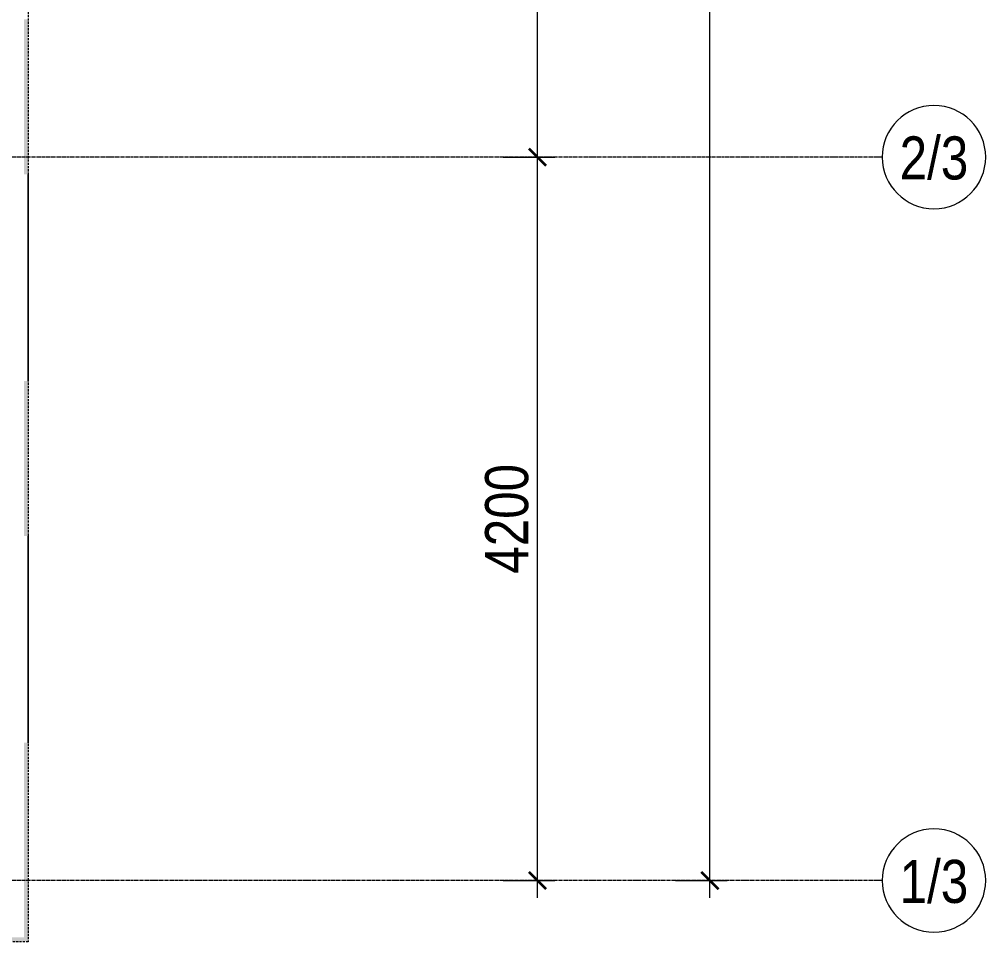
# Model space of a CAD drawing. Header units: millimetres. Extents: x -65509 to 912790, y 446 to 713294.
# Drawn here: x 257098 to 262705, y 126920 to 132275 of the extents above; entities that cross this region are included whole.
import ezdxf
from ezdxf.enums import TextEntityAlignment as Align

# ---------------------------------------------------------------- set-up
doc = ezdxf.new("R2010")
doc.units = ezdxf.units.MM
doc.linetypes.add('CENTER2', pattern=[28.575, 19.05, -3.175, 3.175, -3.175])
doc.linetypes.add('DASHED', pattern=[19.05, 12.7, -6.35])
doc.layers.get('Defpoints').update_dxf_attribs({"color": 250})
for name, color, linetype, lineweight in [('A-Wall_Материал_Газоблок_Контур', 250, 'Continuous', 0), ('АР_Окна', 250, 'Continuous', 5), ('АР_Штриховка', 250, 'Continuous', 0), ('РД_Оси_100', 250, 'Continuous', 0), ('РД_Оси_размер', 250, 'Continuous', 0)]:
    doc.layers.add(name, color=color, linetype=linetype, lineweight=lineweight)
doc.layers.add('АР_Делит', color=250, linetype='Continuous', lineweight=0, plot=False)
doc.styles.add('style1', font='ARIALN.TTF')
doc.styles.add('ккк', font='isocpeur.ttf', dxfattribs={"width": 0.85, "oblique": 15})
doc.dimstyles.new('Dim100_ареал', dxfattribs={"dimscale": 100, "dimtxt": 2.5, "dimasz": 1, "dimexe": 1, "dimexo": 1, "dimgap": 0.5, "dimtad": 1, "dimzin": 12, "dimdsep": 46, "dimtxsty": 'style1', "dimblk": 'ARCHTICK', "dimcen": 1, "dimdle": 1, "dimclrd": 256, "dimclre": 256, "dimaunit": 1, "dimadec": 0, "dimazin": 3, "dimtfac": 1, "dimtmove": 1, "dimatfit": 3, "dimldrblk": 'OPEN30', "dimfxl": 4, "dimfxlon": 1, "dimtolj": 1, "dimtzin": 0, "dimlwd": 9, "dimlwe": 9, "dimarcsym": 0})

# ---------------------------------------------------------------- blocks, each defined once
blk = doc.blocks.new('A-iden')
at = {"linetype": 'Continuous', "lineweight": 5}
blk.add_circle((0, -4), 3, dxfattribs=at)
at = {"color": 0, "linetype": 'Continuous', "lineweight": 20, "style": 'ккк', "width": 0.85}
blk.add_attdef('ID', text='', height=8, dxfattribs=at).set_placement((0.314, -3.853), align=Align.MIDDLE_CENTER)
blk = doc.blocks.new('_ArchTick')
at = {"color": 0, "linetype": 'ByBlock', "const_width": 0.15}
blk.add_lwpolyline([(-0.5, -0.5), (0.5, 0.5)], dxfattribs=at)
blk = doc.blocks.new('*D243')
at = {"layer": 'Defpoints', "color": 0, "transparency": 16777216}
for p in [(116910, 69000), (118910, 69000), (116910, 0)]:
    blk.add_point(p, dxfattribs=at)
at = {"layer": 'РД_Оси_размер', "color": 0, "lineweight": 5, "transparency": 16777216}
for p, q in [((118910, -100), (118910, 69100)), ((118710, 69000), (119010, 69000)), ((118710, 0), (119010, 0))]:
    blk.add_line(p, q, dxfattribs=at)
at = {"layer": 'РД_Оси_размер', "color": 0, "lineweight": 5, "transparency": 16777216, "xscale": 100, "yscale": 100, "zscale": 100}
for p, rotation in [((118910, 69000), 90), ((118910, 0), 270)]:
    blk.add_blockref('_ArchTick', p, dxfattribs=dict(at, rotation=rotation))
at = {"layer": 'РД_Оси_размер', "color": 0, "transparency": 16777216, "insert": (118732.4, 34500), "char_height": 250, "attachment_point": 5, "rotation": 90, "style": 'style1'}
blk.add_mtext('\\A1;69000', dxfattribs=at)
blk = doc.blocks.new('_Open30')
at = {"color": 0, "linetype": 'ByBlock', "lineweight": -2}
for p, q in [((-1, 0.268), (0, 0)), ((0, 0), (-1, -0.268)), ((0, 0), (-1, 0))]:
    blk.add_line(p, q, dxfattribs=at)
blk = doc.blocks.new('*D222')
at = {"layer": 'Defpoints', "color": 0, "transparency": 16777216}
for p in [(116910, 4200), (117910, 4200), (116910, 0)]:
    blk.add_point(p, dxfattribs=at)
at = {"layer": 'РД_Оси_размер', "color": 0, "lineweight": 5, "transparency": 16777216}
for p, q in [((117910, -100), (117910, 4300)), ((117710, 4200), (118010, 4200)), ((117710, 0), (118010, 0))]:
    blk.add_line(p, q, dxfattribs=at)
at = {"layer": 'РД_Оси_размер', "color": 0, "lineweight": 5, "transparency": 16777216, "xscale": 100, "yscale": 100, "zscale": 100}
for p, rotation in [((117910, 4200), 90), ((117910, 0), 270)]:
    blk.add_blockref('_ArchTick', p, dxfattribs=dict(at, rotation=rotation))
at = {"layer": 'РД_Оси_размер', "color": 0, "transparency": 16777216, "insert": (117732.4, 2100), "char_height": 250, "attachment_point": 5, "rotation": 90, "style": 'style1'}
blk.add_mtext('\\A1;4200', dxfattribs=at)
blk = doc.blocks.new('*D223')
at = {"layer": 'Defpoints', "color": 0, "transparency": 16777216}
for p in [(116910, 6900), (117910, 6900), (116910, 4200)]:
    blk.add_point(p, dxfattribs=at)
at = {"layer": 'РД_Оси_размер', "color": 0, "lineweight": 5, "transparency": 16777216}
for p, q in [((117910, 4100), (117910, 7000)), ((117710, 6900), (118010, 6900)), ((117710, 4200), (118010, 4200))]:
    blk.add_line(p, q, dxfattribs=at)
at = {"layer": 'РД_Оси_размер', "color": 0, "lineweight": 5, "transparency": 16777216, "xscale": 100, "yscale": 100, "zscale": 100}
for p, rotation in [((117910, 6900), 90), ((117910, 4200), 270)]:
    blk.add_blockref('_ArchTick', p, dxfattribs=dict(at, rotation=rotation))
at = {"layer": 'РД_Оси_размер', "color": 0, "transparency": 16777216, "insert": (117732.4, 5550), "char_height": 250, "attachment_point": 5, "rotation": 90, "style": 'style1'}
blk.add_mtext('\\A1;2700', dxfattribs=at)
blk = doc.blocks.new('СОШ_2200_АР_ОСИ_М100_28.05.24')
at = {"layer": 'АР_Делит', "color": 5, "linetype": 'DASHED'}
blk.add_lwpolyline([(114955, 135155), (114955, -355), (93595.036, -355), (93595.036, 13855), (94145, 13855), (94145, 68320), (66055, 68320), (66055, 13857.73), (83455, 13857.73), (83455, -355), (45245, -355), (45245, 13145), (44695, 13145), (44695, 26755), (45245, 26755), (45245, 68320), (20455, 68320), (20455, 26755), (27955, 26755), (27955, 13145), (-355, 13145), (-355, 100855), (37145, 100855), (37145, 129155)], dxfattribs=at)
at = {"layer": 'РД_Оси_100', "linetype": 'CENTER2'}
for p, q in [((119910, 4200), (94200, 4200)), ((119910, 0), (94200, 0))]:
    blk.add_line(p, q, dxfattribs=at)
at = {"layer": 'РД_Оси_100', "color": 0}
ref = blk.add_blockref('A-iden', (120210, 4600), dxfattribs=dict(at, xscale=-100, yscale=100, zscale=100))
ref.add_attrib('ID', '2/3', dxfattribs={"layer": '0', "linetype": 'Continuous', "height": 250, "style": 'style1'}).set_placement((120210, 4200), align=Align.MIDDLE)
ref = blk.add_blockref('A-iden', (120210, 400), dxfattribs=dict(at, xscale=-100, yscale=100, zscale=100))
ref.add_attrib('ID', '1/3', dxfattribs={"layer": '0', "linetype": 'Continuous', "height": 250, "style": 'style1'}).set_placement((120210, 0), align=Align.MIDDLE)
at = {"layer": 'РД_Оси_размер'}
for base, p1, p2, picture, middle in [((118910, 69000), (116910, 0), (116910, 69000), '*D243', (118732.357, 34500)), ((117910, 6900), (116910, 4200), (116910, 6900), '*D223', (117732.357, 5550)), ((117910, 4200), (116910, 0), (116910, 4200), '*D222', (117732.357, 2100))]:
    dim = blk.add_linear_dim(base=base, p1=p1, p2=p2, angle=90, dimstyle='Dim100_ареал', dxfattribs=at)
    dim.commit()
    dim.dimension.update_dxf_attribs({"geometry": picture, "text_midpoint": middle})

msp = doc.modelspace()

# ---------------------------------------------------------------- hatches: boundary and pattern name
at = {"layer": 'АР_Штриховка', "linetype": 'Continuous', "lineweight": 0}
h = msp.add_hatch(dxfattribs=at)
h.set_pattern_fill('_U', color=256, angle=-360, style=0, pattern_type=0)
h.set_pattern_definition([(360, (142195.1574, 127275.0729), (-4e-16, 1), [])])
h.paths.add_polyline_path([(257150.157, 164375.073), (257125.157, 164375.073), (257125.157, 163575.073), (257150.157, 163575.073)], flags=0)
h.paths.add_polyline_path([(257150.157, 160275.073), (257125.157, 160275.073), (257125.157, 159375.073), (257150.157, 159375.073)], flags=0)
h.paths.add_polyline_path([(257150.157, 158175.073), (257125.157, 158175.073), (257125.157, 157275.073), (257150.157, 157275.073)], flags=0)
h.paths.add_polyline_path([(257150.157, 156075.073), (257125.157, 156075.073), (257125.157, 154275.073), (257150.157, 154275.073)], flags=0)
h.paths.add_polyline_path([(257150.157, 150975.073), (257125.157, 150975.073), (257125.157, 150075.073), (257150.157, 150075.073)], flags=0)
h.paths.add_polyline_path([(257150.157, 148875.073), (257125.157, 148875.073), (257125.157, 147975.073), (257150.157, 147975.073)], flags=0)
h.paths.add_polyline_path([(257150.157, 146775.073), (257125.157, 146775.073), (257125.157, 144975.073), (257150.157, 144975.073)], flags=0)
h.paths.add_polyline_path([(257150.157, 141675.073), (257125.157, 141675.073), (257125.157, 140775.073), (257150.157, 140775.073)], flags=0)
h.paths.add_polyline_path([(257150.157, 139575.073), (257125.157, 139575.073), (257125.157, 138675.073), (257150.157, 138675.073)], flags=0)
h.paths.add_polyline_path([(257150.157, 137475.073), (257125.157, 137475.073), (257125.157, 135575.073), (257150.157, 135575.073)], flags=0)
h.paths.add_polyline_path([(257150.157, 132275.073), (257125.157, 132275.073), (257125.157, 131375.073), (257150.157, 131375.073)], flags=0)
h.paths.add_polyline_path([(257150.157, 130175.073), (257125.157, 130175.073), (257125.157, 129275.073), (257150.157, 129275.073)], flags=0)
h.paths.add_polyline_path([(257150.157, 128075.073), (257125.157, 128075.073), (257125.157, 126945.073), (257150.157, 126920.073)], flags=0)
h = msp.add_hatch(dxfattribs=at)
h.set_pattern_fill('_U', color=256, style=0, pattern_type=0)
h.set_pattern_definition([(360, (142195.1574, 127275.0729), (-2e-16, 1), [])])
h.paths.add_polyline_path([(257150.157, 126920.073), (257125.157, 126945.073), (248495.157, 126945.073), (248495.157, 126920.073)], flags=0)
h.paths.add_polyline_path([(246095.157, 126920.073), (246095.157, 126945.073), (245495.157, 126945.073), (245495.157, 126920.073)], flags=0)

# ---------------------------------------------------------------- linework, layer by layer
at = {"layer": 'A-Wall_Материал_Газоблок_Контур', "linetype": 'Continuous', "lineweight": 0}
for p, q in [((257150.157, 130175.073), (257150.157, 131375.073)), ((257150.157, 128075.073), (257150.157, 129275.073))]:
    msp.add_line(p, q, dxfattribs=at)
at = {"layer": 'АР_Окна', "linetype": 'Continuous', "lineweight": 5}
for p, q in [((257150.157, 131375.073), (257150.157, 130175.073)), ((257150.157, 129275.073), (257150.157, 128075.073))]:
    msp.add_line(p, q, dxfattribs=at)

# ---------------------------------------------------------------- block references
at = {"layer": 'РД_Оси_100'}
msp.add_blockref('СОШ_2200_АР_ОСИ_М100_28.05.24', (142195.157, 127275.073), dxfattribs=at)

doc.saveas('drawing.dxf')
